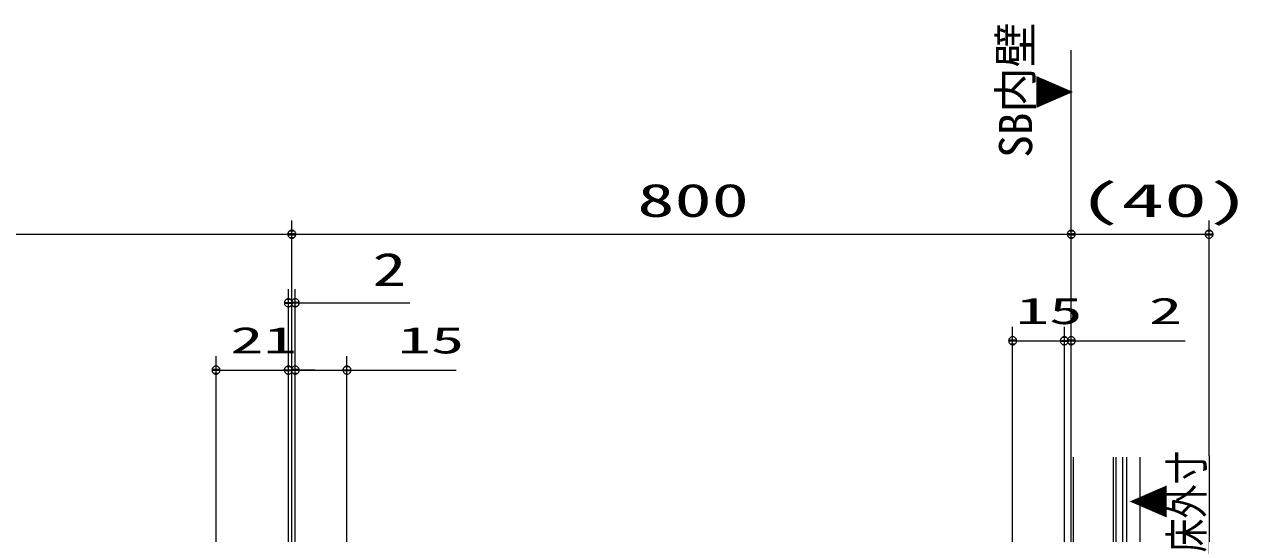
# Model space of a CAD drawing. Units: millimetres on the paper, with parts at other scales. Extents: x -305 to 305, y -152 to 152.
# Drawn here: x -180.3 to -92.3, y -24.8 to 12.1 of the extents above; entities that cross this region are included whole.
import ezdxf
from ezdxf.enums import TextEntityAlignment as Align

# ---------------------------------------------------------------- set-up
doc = ezdxf.new("R2010")
doc.units = ezdxf.units.MM
doc.linetypes.add('LONG_DOUBLE_CHAIN', pattern=[21.8, 18, -1, 0.6, -0.6, 0.6, -1])
doc.layers.add('0-2_0', color=7, linetype='Continuous', lineweight=9)
doc.layers.add('0-3_S3', color=7, linetype='Continuous', lineweight=9)
doc.styles.add('ＭＳ ゴシック', font='')
doc.styles.get('ＭＳ ゴシック').set_extended_font_data('MS Gothic')

# ---------------------------------------------------------------- blocks, each defined once
blk = doc.blocks.new('_DOTSMALL')
at = {"layer": '0-2_0'}
for p, q in [((0.0746, 0.1), (-0.0746, 0.1)), ((0.1223, -0.0248), (-0.1223, -0.0248))]:
    blk.add_line(p, q, dxfattribs=at)
for points in [[(0.125, 0), (0.124, 0.0157), (0.1211, 0.0311), (0.1162, 0.046), (0.1095, 0.0602), (0.1011, 0.0735), (0.0911, 0.0856), (0.0797, 0.0963), (0.067, 0.1055), (0.0532, 0.1131), (0.0386, 0.1189), (0.0234, 0.1228), (0.0078, 0.1248), (-0.0078, 0.1248), (-0.0234, 0.1228), (-0.0386, 0.1189), (-0.0532, 0.1131), (-0.067, 0.1055), (-0.0797, 0.0963), (-0.0911, 0.0856), (-0.1011, 0.0735), (-0.1095, 0.0602), (-0.1162, 0.046), (-0.1211, 0.0311), (-0.124, 0.0157), (-0.125, 0), (0, 0)], [(-0.125, 0), (-0.124, -0.0157), (-0.1211, -0.0311), (-0.1162, -0.046), (-0.1095, -0.0602), (-0.1011, -0.0735), (-0.0911, -0.0856), (-0.0797, -0.0963), (-0.067, -0.1055), (-0.0532, -0.1131), (-0.0386, -0.1189), (-0.0234, -0.1228), (-0.0078, -0.1248), (0.0078, -0.1248), (0.0234, -0.1228), (0.0386, -0.1189), (0.0532, -0.1131), (0.067, -0.1055), (0.0797, -0.0963), (0.0911, -0.0856), (0.1011, -0.0735), (0.1095, -0.0602), (0.1162, -0.046), (0.1211, -0.0311), (0.124, -0.0157), (0.125, 0), (0, 0)]]:
    blk.add_lwpolyline(points, close=True, dxfattribs=at)

msp = doc.modelspace()

# ---------------------------------------------------------------- linework, layer by layer
at = {"layer": '0-3_S3'}
for p, q in [((-104.381, -37.607), (-104.381, 10.233)), ((-160.923, -38.556), (-160.923, -2.116)), ((-104.381, -19.275), (-104.381, -2.116)), ((-94.381, -19.199), (-94.381, -2.116)), ((-217.466, -3.116), (-160.923, -3.116)), ((-160.923, -3.116), (-104.381, -3.116)), ((-104.381, -3.116), (-94.381, -3.116)), ((-161.173, -38.671), (-161.173, -7.092)), ((-160.673, -38.671), (-160.673, -7.092)), ((-160.673, -8.092), (-161.173, -8.092)), ((-160.673, -8.092), (-152.367, -8.092)), ((-108.631, -38.606), (-108.631, -9.841)), ((-104.881, -10.841), (-104.881, -9.841)), ((-104.881, -38.557), (-104.881, -9.841)), ((-104.381, -19.275), (-104.381, -9.841)), ((-108.631, -10.841), (-104.881, -10.841)), ((-104.881, -10.841), (-104.381, -10.841)), ((-104.381, -10.841), (-96.108, -10.841)), ((-166.423, -38.731), (-166.423, -11.969)), ((-161.173, -38.605), (-161.173, -11.969)), ((-160.673, -12.969), (-160.673, -11.969)), ((-156.923, -38.607), (-156.923, -11.969)), ((-166.423, -12.969), (-161.173, -12.969)), ((-159.243, -12.969), (-161.563, -12.969)), ((-160.673, -12.969), (-156.923, -12.969)), ((-156.923, -12.969), (-149.003, -12.969)), ((-104.206, -37.607), (-104.206, -19.275)), ((-101.306, -32.607), (-101.306, -19.275)), ((-101.131, -32.607), (-101.131, -19.275)), ((-100.655, -19.275), (-100.655, -39.709)), ((-100.381, -19.275), (-100.381, -39.982)), ((-99.381, -39.982), (-99.381, -19.275))]:
    msp.add_line(p, q, dxfattribs=at)
at = {"layer": '0-3_S3', "linetype": 'LONG_DOUBLE_CHAIN'}
msp.add_line((-94.381, -19.199), (-94.381, -78.481), dxfattribs=at)

# ---------------------------------------------------------------- block references
at = {"layer": '0-3_S3', "xscale": 2.32, "yscale": 2.32, "rotation": 180}
for p in [(-160.923, -3.116), (-104.381, -3.116), (-160.673, -8.092), (-108.631, -10.841), (-104.381, -10.841), (-166.423, -12.969), (-160.673, -12.969)]:
    msp.add_blockref('_DOTSMALL', p, dxfattribs=at)
at = {"layer": '0-3_S3', "xscale": 2.32, "yscale": 2.32}
for p in [(-160.923, -3.116), (-104.381, -3.116), (-94.381, -3.116), (-161.173, -8.092), (-104.881, -10.841), (-104.881, -10.841), (-161.173, -12.969), (-156.923, -12.969)]:
    msp.add_blockref('_DOTSMALL', p, dxfattribs=at)

# ---------------------------------------------------------------- texts
at = {"layer": '0-3_S3', "style": 'ＭＳ ゴシック'}
msp.add_text('SB内壁', height=2.405, rotation=90, dxfattribs=at).set_placement((-106.496, 2.431), align=Align.BOTTOM_LEFT)
at = {"layer": '0-3_S3', "style": 'ＭＳ ゴシック', "width": 0.75}
for s, p in [('▼', (-103.742, 5.974)), ('床外寸', (-94.085, -26.189)), ('▲', (-96.709, -23.729))]:
    msp.add_text(s, height=2.405, rotation=90, dxfattribs=at).set_placement(p, align=Align.BOTTOM_LEFT)
at = {"layer": '0-3_S3', "style": 'ＭＳ ゴシック'}
for s, height, width, p in [('800', 2.405, 1.65, (-135.86, -2.578)), ('(40)', 2.405, 1.9, (-103.86, -2.578)), ('2', 2.405, 1.5, (-155.071, -7.592)), ('15', 1.921, 1.85, (-108.4, -10.211)), ('2', 1.921, 1.85, (-98.744, -10.211)), ('21', 1.921, 1.85, (-165.398, -12.339)), ('15', 1.921, 1.85, (-153.248, -12.339))]:
    msp.add_text(s, height=height, dxfattribs=dict(at, width=width)).set_placement(p, align=Align.BOTTOM_LEFT)

doc.saveas('drawing.dxf')
